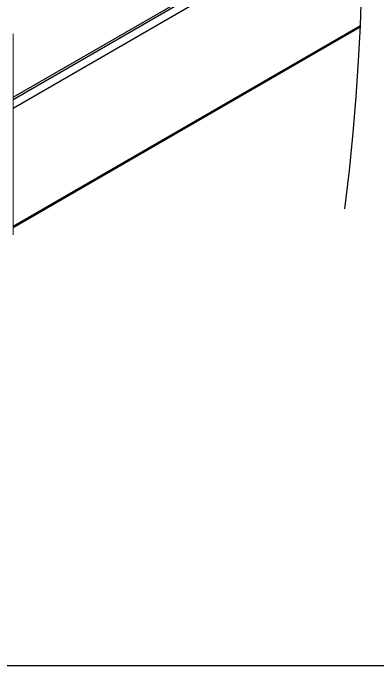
# Model space of a CAD drawing. Extents: x -0.6 to 13.4, y -11.2 to 0.
# Drawn here: x 8.208 to 8.904, y -11.192 to -9.946 of the extents above; entities that cross this region are included whole.
import ezdxf

# ---------------------------------------------------------------- set-up
doc = ezdxf.new("R2010")
doc.units = 0
doc.header["$LTSCALE"] = 0.5
doc.header["$MEASUREMENT"] = 0
doc.layers.add('Dimension', color=10, linetype='CONTINUOUS')
doc.layers.add('Housing', color=150, linetype='CONTINUOUS')
doc.layers.add('Jig', color=41, linetype='CONTINUOUS', lineweight=13)
doc.layers.add('Text-Unprinted', color=131, linetype='CONTINUOUS', plot=False)

msp = doc.modelspace()

# ---------------------------------------------------------------- linework, layer by layer
at = {"layer": 'Dimension', "transparency": 16777216}
msp.add_open_spline([(8.841, -10.3196), (9.0337, -8.7415), (7.6512, -7.9567), (6.2686, -7.1718), (6.4613, -5.5938)], degree=3, dxfattribs=at)
at = {"layer": 'Housing', "linetype": 'Continuous', "transparency": 16777216}
for p, q in [((8.2076, -10.107), (8.8724, -9.7231)), ((8.2076, -10.1111), (8.8725, -9.7271)), ((8.2076, -10.1274), (8.8729, -9.7432)), ((8.2076, -10.3527), (8.8704, -9.9699)), ((8.8703, -9.9734), (8.2076, -10.3561))]:
    msp.add_line(p, q, dxfattribs=at)
at = {"layer": 'Jig', "linetype": 'Continuous', "transparency": 16777216}
msp.add_line((8.2076, -9.9857), (8.2076, -10.3694), dxfattribs=at)
at = {"layer": 'Text-Unprinted', "transparency": 16777216}
msp.add_lwpolyline([(0, 0), (13.4142, 0), (13.4142, -11.1923), (0, -11.1923)], close=True, dxfattribs=at)

doc.saveas('drawing.dxf')
